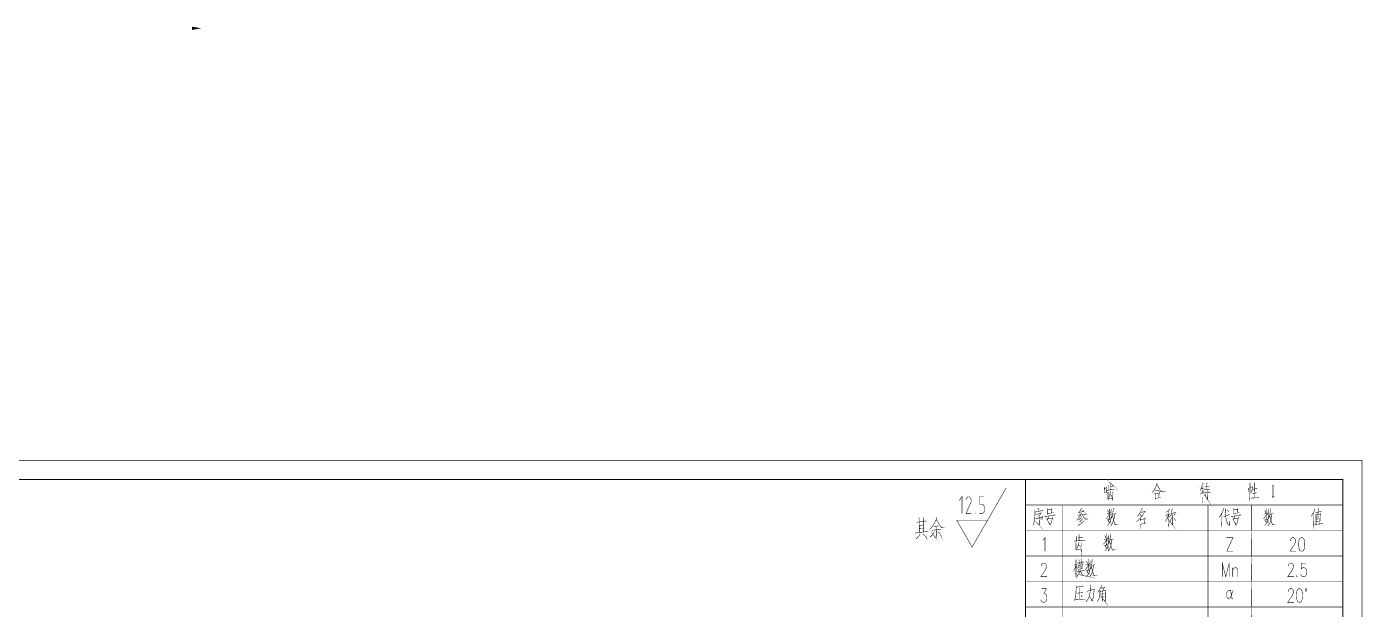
# Model space of a CAD drawing. Header units: millimetres. Extents: x -127 to 1462, y -19 to 409.
# Drawn here: x 71.8 to 418.7, y 257.5 to 408.9 of the extents above; entities that cross this region are included whole.
import ezdxf

# ---------------------------------------------------------------- set-up
doc = ezdxf.new("R2010")
doc.units = ezdxf.units.MM
doc.header["$LTSCALE"] = 0.5
doc.layers.add('P', color=7, linetype='Continuous')
doc.layers.add('标注线', color=3, linetype='Continuous')

msp = doc.modelspace()

# ---------------------------------------------------------------- linework, layer by layer
at = {"layer": 'P'}
for points, const_width in [([(0.935, 0.882), (418.641, 0.882), (418.641, 296.245), (0.935, 296.245), (0.935, 0.882)], 0.132), ([(25.788, 5.838), (413.685, 5.838), (413.685, 291.289), (25.788, 291.289), (25.788, 5.838)], 0.263), ([(331.276, 291.289), (331.276, 92.393)], 0.263), ([(353.183, 290.442), (353.395, 290.248), (353.342, 290.301), (353.289, 288.625)], 0.132), ([(413.685, 291.289), (413.685, 125.536)], 0.263), ([(313.373, 280.688), (317.377, 273.72), (326.214, 289.048)], 0.132), ([(351.702, 289.278), (351.755, 287.814), (352.319, 287.973), (352.213, 287.973), (352.284, 289.243), (352.337, 289.137), (352.249, 289.048), (351.755, 288.943)], 0.132), ([(352.39, 288.484), (352.496, 288.431), (353.624, 288.625), (354.242, 288.678), (354.154, 288.731), (354.03, 288.678)], 0.132), ([(352.601, 288.025), (352.743, 287.92), (352.654, 287.867), (352.654, 286.42), (352.654, 286.103), (352.601, 286.209), (353.448, 286.314), (353.818, 286.367)], 0.132), ([(352.743, 289.789), (352.866, 289.595)], 0.132), ([(352.813, 289.595), (352.813, 288.537)], 0.132), ([(353.289, 288.114), (353.166, 287.373), (353.06, 286.967), (352.937, 286.72), (352.848, 286.544)], 0.132), ([(353.272, 288.237), (353.342, 288.131)], 0.132), ([(353.342, 289.401), (353.942, 289.56)], 0.132), ([(353.924, 287.92), (353.889, 286.297), (353.871, 285.997), (353.818, 286.244), (353.871, 286.314), (353.871, 286.403)], 0.132), ([(353.907, 289.595), (353.818, 289.542)], 0.132), ([(353.889, 288.131), (353.995, 287.92)], 0.132), ([(365.407, 290.354), (365.266, 289.807), (365.09, 289.348), (364.825, 288.872), (364.561, 288.431), (364.278, 288.078), (364.049, 287.814)], 0.132), ([(364.825, 287.814), (364.896, 287.514), (364.931, 286.861), (364.931, 286.103), (364.931, 286.367), (365.989, 286.508), (365.831, 286.508), (365.972, 287.814), (365.989, 287.673), (364.896, 287.479)], 0.132), ([(364.843, 288.325), (365.883, 288.484)], 0.132), ([(365.407, 289.913), (366.377, 288.184), (366.818, 288.184), (366.36, 288.237), (366.183, 288.537)], 0.132), ([(365.831, 288.502), (365.637, 288.431)], 0.132), ([(378.566, 288.431), (378.601, 288.325), (378.583, 288.219), (378.566, 286.367), (378.548, 286.156), (378.495, 286.068), (378.213, 286.508), (378.495, 286.103), (378.548, 286.209)], 0.132), ([(376.555, 287.426), (376.661, 287.461), (377.613, 288.325)], 0.132), ([(376.978, 289.666), (376.961, 289.454), (376.873, 288.943), (376.678, 288.325)], 0.132), ([(376.855, 288.89), (377.649, 289.048)], 0.132), ([(377.278, 290.442), (377.402, 290.213), (377.313, 290.248), (377.313, 285.997), (377.296, 286.314), (377.313, 286.703)], 0.132), ([(377.631, 287.778), (379.183, 287.99), (379.095, 288.025), (378.883, 287.92)], 0.132), ([(377.684, 288.625), (377.79, 288.537), (377.807, 288.625), (379.06, 288.731)], 0.132), ([(377.843, 289.295), (377.913, 289.348), (378.866, 289.454), (378.76, 289.489), (378.601, 289.401)], 0.132), ([(378.284, 290.354), (378.389, 290.195), (378.319, 290.195), (378.319, 288.678)], 0.132), ([(379.007, 288.749), (378.795, 288.731)], 0.132), ([(389.184, 289.084), (389.184, 288.749), (389.167, 288.502), (389.132, 288.325), (389.079, 288.114)], 0.132), ([(389.502, 290.46), (389.555, 290.213), (389.502, 285.997), (389.449, 286.314), (389.502, 286.703)], 0.132), ([(389.555, 289.401), (389.819, 289.154), (389.908, 289.031)], 0.132), ([(390.278, 289.701), (390.278, 289.348), (390.102, 288.572), (389.996, 288.131), (389.89, 287.884)], 0.132), ([(390.172, 288.731), (390.278, 288.731), (391.336, 288.89), (391.266, 288.943), (391.054, 288.872)], 0.132), ([(390.737, 290.407), (390.772, 290.142), (390.701, 286.508)], 0.132), ([(395.27, 289.719), (395.905, 289.719)], 0.132), ([(395.534, 289.719), (395.534, 286.703)], 0.132), ([(314.731, 282.381), (314.731, 286.773), (314.025, 285.803)], 0.132), ([(317.041, 285.274), (315.771, 282.381), (317.147, 282.381)], 0.132), ([(316.442, 286.773), (316.265, 286.738), (316.107, 286.65), (315.948, 286.491), (315.824, 286.279), (315.771, 286.032)], 0.132), ([(317.041, 285.274), (317.112, 285.538), (317.147, 285.785), (317.112, 286.032), (317.059, 286.279), (316.953, 286.491), (316.794, 286.632), (316.636, 286.738), (316.442, 286.773)], 0.132), ([(319.211, 282.381), (319.899, 282.381), (320.075, 282.416), (320.234, 282.522), (320.375, 282.681), (320.481, 282.857), (320.569, 283.122), (320.587, 283.369), (320.587, 283.863), (320.569, 284.092), (320.481, 284.339), (320.375, 284.533), (320.234, 284.692), (320.075, 284.798), (319.899, 284.833), (319.211, 284.833), (319.211, 286.773), (320.428, 286.773)], 0.132), ([(331.276, 284.639), (413.685, 284.639)], 0.132), ([(340.748, 284.639), (340.748, 278.024)], 0.132), ([(353.254, 287.479), (353.554, 287.073), (353.66, 286.914), (353.66, 286.808), (353.607, 286.967)], 0.132), ([(377.525, 287.814), (377.596, 287.743)], 0.132), ([(377.843, 287.584), (378.001, 287.214), (378.019, 287.02)], 0.132), ([(378.636, 284.639), (378.636, 278.024)], 0.132), ([(389.784, 286.42), (391.583, 286.544), (391.495, 286.561), (391.336, 286.544)], 0.132), ([(389.996, 284.639), (389.996, 278.024)], 0.132), ([(390.19, 287.62), (391.301, 287.814)], 0.132), ([(395.27, 286.703), (395.905, 286.703)], 0.132), ([(303.548, 281.411), (303.618, 281.164), (303.671, 277.566)], 0.132), ([(304.782, 281.534), (304.818, 281.411), (304.782, 277.654)], 0.132), ([(308.204, 281.411), (308.169, 281.164), (307.887, 280.494), (307.587, 279.876), (307.234, 279.329), (306.828, 278.818), (306.511, 278.43), (306.317, 278.253)], 0.132), ([(318.17, 282.381), (318.17, 282.628)], 0.132), ([(334.786, 281.252), (334.839, 279.912), (334.839, 279.523), (334.786, 279.329), (334.328, 279.841), (334.768, 279.4)], 0.132), ([(333.657, 283.263), (333.693, 282.822), (333.693, 282.31), (333.693, 282.222), (333.675, 281.728), (333.604, 281.04), (333.551, 280.547), (333.446, 280.158), (333.34, 279.788), (333.234, 279.523), (333.163, 279.329)], 0.132), ([(333.71, 282.822), (335.703, 283.192), (335.598, 283.228), (335.368, 283.122)], 0.132), ([(333.834, 281.04), (335.721, 281.517), (335.703, 281.623), (335.492, 280.846)], 0.132), ([(334.081, 282.205), (335.262, 282.487), (335.262, 282.575), (334.68, 281.693), (334.768, 281.552), (334.522, 281.869)], 0.132), ([(334.433, 283.845), (334.627, 283.545), (334.68, 283.386), (334.733, 283.263)], 0.132), ([(337.626, 279.435), (337.167, 280.282), (337.644, 279.523)], 0.132), ([(336.215, 281.693), (336.55, 281.693), (337.22, 281.764), (338.861, 282.028), (338.684, 282.063), (338.437, 281.975)], 0.132), ([(336.903, 283.792), (337.009, 283.369), (337.009, 282.099), (337.009, 282.416), (338.243, 282.61), (338.032, 282.61), (338.102, 283.528), (338.12, 283.651), (338.155, 283.545), (337.996, 283.528), (337.009, 283.369)], 0.132), ([(337.185, 281.764), (337.009, 280.899), (336.956, 281.04), (338.332, 281.252), (338.243, 281.411), (338.243, 281.252), (338.102, 280.635), (337.996, 280.247), (337.855, 279.912), (337.749, 279.647), (337.679, 279.488)], 0.132), ([(345.758, 282.61), (345.581, 282.169), (345.369, 281.728), (345.087, 281.323), (344.805, 280.97), (344.611, 280.793), (344.488, 280.688)], 0.132), ([(344.682, 281.975), (345.899, 282.099), (346.992, 282.275), (346.816, 282.31), (346.534, 282.205)], 0.132), ([(345.758, 283.845), (345.687, 283.633), (345.369, 283.034), (345.105, 282.628), (344.999, 282.681), (346.357, 282.963), (346.075, 283.386), (346.463, 282.787), (346.516, 282.681)], 0.132), ([(345.899, 281.693), (345.634, 281.305), (345.369, 280.97), (345.123, 280.741), (344.999, 280.688)], 0.132), ([(346.146, 281.111), (345.775, 280.688), (345.475, 280.388), (345.211, 280.141)], 0.132), ([(346.04, 282.099), (346.71, 280.97), (347.169, 281.005), (346.71, 281.04), (346.569, 281.217)], 0.132), ([(353.06, 282.363), (352.831, 281.958), (352.619, 281.57), (352.407, 281.305), (352.178, 281.04)], 0.132), ([(352.39, 282.31), (353.695, 282.61)], 0.132), ([(352.39, 280.705), (353.413, 280.97), (353.448, 281.305), (353.448, 281.146), (353.342, 280.705), (353.148, 280.247), (352.972, 279.876), (352.778, 279.647), (352.619, 279.435), (352.496, 279.329)], 0.132), ([(352.531, 283.333), (352.743, 282.928), (352.778, 282.681)], 0.132), ([(353.025, 281.323), (352.743, 280.3), (352.919, 280.247), (353.095, 280.158), (353.289, 280.053), (353.554, 279.912)], 0.132), ([(353.042, 283.792), (353.078, 283.545), (353.078, 281.552), (353.042, 281.799), (353.078, 282.028)], 0.132), ([(353.078, 282.275), (353.378, 282.063), (353.519, 281.869)], 0.132), ([(353.519, 283.545), (353.519, 283.369), (353.342, 282.522)], 0.132), ([(354.365, 282.205), (354.312, 281.57), (354.224, 281.146), (354.154, 280.793), (354.048, 280.458), (353.871, 280.035), (353.695, 279.682), (353.501, 279.4), (353.36, 279.259)], 0.132), ([(354.03, 283.88), (354.03, 283.651), (354.013, 283.263), (353.924, 282.734), (353.871, 282.205), (353.766, 281.764), (353.624, 281.358), (353.607, 281.252)], 0.132), ([(353.836, 281.728), (353.889, 281.658), (354.136, 280.635), (354.312, 280.158), (354.471, 279.647), (354.524, 279.541), (354.877, 279.576), (354.524, 279.629), (354.401, 279.841)], 0.132), ([(353.889, 282.205), (354.789, 282.416)], 0.132), ([(361.227, 282.716), (362.338, 282.963), (362.25, 283.034), (362.056, 282.681), (361.844, 282.275), (361.633, 281.958), (361.386, 281.623), (361.103, 281.305), (360.821, 280.97), (360.504, 280.688), (360.451, 280.635), (360.257, 280.494), (360.063, 280.3)], 0.132), ([(361.509, 283.88), (361.491, 283.633), (361.192, 283.034), (361.015, 282.681), (360.821, 282.363), (360.574, 281.975), (360.327, 281.728)], 0.132), ([(360.927, 282.31), (361.209, 281.975), (361.227, 281.799), (361.121, 282.063)], 0.132), ([(361.015, 281.04), (361.068, 280.935), (361.103, 280.035), (361.121, 279.912), (361.121, 279.259), (361.103, 279.541), (361.103, 279.647), (362.303, 279.841), (362.162, 279.841), (362.285, 281.199), (362.338, 281.111), (362.25, 281.076), (361.086, 280.846)], 0.132), ([(369.464, 282.028), (369.482, 280.088), (369.482, 279.629), (369.464, 279.382), (369.058, 279.947), (369.464, 279.435)], 0.132), ([(368.371, 282.134), (368.212, 281.658), (368.053, 281.252), (367.894, 280.846), (367.753, 280.635), (367.577, 280.353)], 0.132), ([(367.683, 281.975), (368.812, 282.31)], 0.132), ([(368.706, 283.58), (368.653, 283.439), (368.335, 283.139), (368, 282.893), (367.7, 282.734)], 0.132), ([(368.371, 283.034), (368.388, 280.158), (368.406, 279.382), (368.371, 279.523), (368.388, 279.841)], 0.132), ([(368.388, 281.869), (368.706, 281.57), (368.759, 281.446)], 0.132), ([(369.164, 281.411), (369.147, 281.217), (368.864, 280.564), (368.6, 280.141)], 0.132), ([(369.341, 283.739), (369.323, 283.545), (369.182, 282.787), (369.076, 282.275), (368.917, 281.658)], 0.132), ([(369.147, 282.416), (370.223, 282.681), (370.134, 282.716), (369.923, 281.905)], 0.132), ([(369.376, 282.169), (369.499, 281.975)], 0.132), ([(369.711, 281.305), (370.17, 280.705), (370.223, 280.441)], 0.132), ([(382.693, 283.739), (382.676, 283.528), (382.464, 282.928), (382.199, 282.487), (381.988, 282.099), (381.758, 281.693), (381.529, 281.464)], 0.132), ([(382.252, 282.469), (382.199, 279.435), (382.164, 279.647), (382.199, 280.053)], 0.132), ([(382.605, 281.517), (384.104, 282.134), (383.981, 282.169), (383.875, 282.028)], 0.132), ([(383.099, 283.792), (383.134, 283.633), (383.152, 282.575), (383.223, 282.028), (383.293, 281.323), (383.417, 280.635), (383.575, 280.141), (383.787, 279.682), (384.087, 279.435), (384.281, 279.329), (384.246, 280.388)], 0.132), ([(383.628, 283.333), (383.928, 283.016), (383.963, 282.822)], 0.132), ([(384.581, 281.693), (384.898, 281.693), (385.533, 281.764), (387.103, 282.028), (386.927, 282.063), (386.68, 281.975)], 0.132), ([(385.516, 281.764), (385.339, 280.899), (385.269, 281.04), (386.592, 281.252), (386.503, 281.411), (386.503, 281.252), (386.362, 280.635), (386.274, 280.247), (386.151, 279.912), (386.045, 279.647), (385.974, 279.488), (385.904, 279.435), (385.48, 280.282), (385.957, 279.523)], 0.132), ([(385.233, 283.792), (385.339, 283.369), (385.339, 282.099), (385.339, 282.416), (386.503, 282.61), (386.309, 282.61), (386.362, 283.528), (386.38, 283.651), (386.433, 283.545), (386.274, 283.528), (385.339, 283.369)], 0.132), ([(393.912, 282.363), (393.682, 281.958), (393.471, 281.57), (393.259, 281.305), (393.03, 281.04)], 0.132), ([(393.241, 282.31), (394.547, 282.61)], 0.132), ([(393.241, 280.705), (394.264, 280.97), (394.3, 281.305), (394.3, 281.146), (394.159, 280.705), (394, 280.247), (393.823, 279.876), (393.629, 279.647), (393.471, 279.435), (393.347, 279.329)], 0.132), ([(393.365, 283.333), (393.594, 282.928), (393.629, 282.681)], 0.132), ([(393.876, 281.323), (393.594, 280.3), (393.771, 280.247), (393.947, 280.158), (394.141, 280.053), (394.406, 279.912)], 0.132), ([(393.894, 283.792), (393.929, 283.545), (393.929, 281.552), (393.894, 281.799), (393.929, 282.028)], 0.132), ([(393.929, 282.275), (394.229, 282.063), (394.37, 281.869)], 0.132), ([(394.37, 283.545), (394.37, 283.369), (394.159, 282.522)], 0.132), ([(395.217, 282.205), (395.164, 281.57), (395.076, 281.146), (395.005, 280.793), (394.899, 280.458), (394.723, 280.035), (394.547, 279.682), (394.353, 279.4), (394.212, 279.259)], 0.132), ([(394.882, 283.88), (394.882, 283.651), (394.864, 283.263), (394.776, 282.734), (394.723, 282.205), (394.617, 281.764), (394.476, 281.358), (394.458, 281.252)], 0.132), ([(394.688, 281.728), (394.741, 281.658), (394.97, 280.635), (395.164, 280.158), (395.323, 279.647), (395.376, 279.541), (395.728, 279.576), (395.376, 279.629), (395.252, 279.841)], 0.132), ([(394.741, 282.205), (395.64, 282.416)], 0.132), ([(406.4, 283.739), (406.382, 283.528), (406.206, 283.034), (405.977, 282.575), (405.73, 282.169), (405.571, 281.905), (405.448, 281.693)], 0.132), ([(406.047, 282.628), (406.012, 279.682), (406.012, 279.329), (405.977, 279.647), (406.012, 280.035)], 0.132), ([(406.471, 282.681), (408.129, 282.963)], 0.132), ([(406.647, 282.31), (406.7, 282.099), (406.7, 279.629)], 0.132), ([(406.7, 282.063), (407.864, 282.222), (407.793, 282.363), (407.67, 279.735)], 0.132), ([(406.718, 281.464), (407.476, 281.623)], 0.132), ([(407.476, 281.076), (406.718, 280.935)], 0.132), ([(407.282, 283.58), (407.176, 282.169)], 0.132), ([(407.247, 283.792), (407.335, 283.545)], 0.132), ([(302.56, 277.336), (306.035, 277.795)], 0.132), ([(302.983, 280.141), (305.523, 280.494)], 0.132), ([(303.636, 278.465), (304.5, 278.571)], 0.132), ([(303.671, 279.294), (304.518, 279.453)], 0.132), ([(307.516, 277.618), (307.446, 277.389), (306.952, 276.754), (306.458, 276.26)], 0.132), ([(308.046, 279.1), (308.081, 276.666), (308.046, 276.313), (307.975, 275.978), (307.534, 276.613), (307.975, 276.066)], 0.132), ([(306.917, 278.059), (309.174, 278.289), (309.104, 278.342), (308.786, 278.253)], 0.132), ([(308.681, 279.241), (307.446, 279.012)], 0.132), ([(308.098, 280.811), (309.368, 278.783), (309.898, 278.783), (309.368, 278.888), (309.104, 279.241)], 0.132), ([(308.487, 277.707), (308.963, 277.213), (309.227, 276.895), (309.368, 276.49), (309.157, 276.931)], 0.132), ([(313.373, 280.688), (321.398, 280.688)], 0.132), ([(331.276, 278.024), (413.685, 278.024)], 0.132), ([(340.748, 278.024), (340.748, 271.392)], 0.132), ([(346.428, 280.564), (346.11, 280.158), (345.74, 279.841), (345.246, 279.541), (344.981, 279.4), (344.84, 279.329)], 0.132), ([(378.636, 278.024), (378.636, 271.392)], 0.132), ([(384.21, 279.382), (384.246, 279.788)], 0.132), ([(389.996, 278.024), (389.996, 271.392), (389.996, 278.024)], 0.132), ([(406.294, 279.576), (407.106, 279.647), (408.234, 279.77), (408.129, 279.788), (407.988, 279.77)], 0.132), ([(406.718, 280.353), (407.458, 280.458)], 0.132), ([(407.917, 279.77), (407.811, 279.735)], 0.132), ([(303.83, 277.213), (303.83, 277.019), (303.565, 276.613), (303.301, 276.313), (303.001, 275.978), (302.772, 275.819)], 0.132), ([(304.571, 277.107), (305.206, 276.578), (305.453, 276.26), (305.523, 276.031), (305.312, 276.454)], 0.132), ([(335.721, 275.502), (335.95, 275.643), (336.303, 276.154), (336.303, 272.627)], 0.132), ([(343.87, 275.255), (346.375, 275.431), (346.269, 275.449), (345.952, 275.343)], 0.132), ([(344.293, 274.884), (344.346, 274.69), (344.346, 272.962), (344.276, 273.032), (345.74, 273.209)], 0.132), ([(344.505, 276.507), (344.523, 276.348), (344.523, 275.29)], 0.132), ([(345.105, 275.061), (345.123, 274.796), (344.981, 274.285), (344.823, 273.879), (344.699, 273.614), (344.593, 273.385)], 0.132), ([(344.981, 274.338), (345.422, 273.897), (345.511, 273.632)], 0.132), ([(345.123, 277.019), (345.158, 276.807), (345.14, 275.308)], 0.132), ([(345.158, 276.119), (345.934, 276.225), (345.846, 276.26), (345.669, 276.207)], 0.132), ([(345.881, 274.92), (345.74, 272.874), (345.74, 273.121)], 0.132), ([(352.337, 275.713), (352.125, 275.308), (351.913, 274.955), (351.684, 274.673), (351.473, 274.426)], 0.132), ([(351.667, 274.091), (352.725, 274.338), (352.743, 274.673), (352.743, 274.532), (352.619, 274.091), (352.443, 273.614), (352.284, 273.262), (352.09, 273.032), (351.913, 272.821), (351.79, 272.697)], 0.132), ([(351.667, 275.696), (352.972, 275.96)], 0.132), ([(351.808, 276.701), (352.019, 276.313), (352.09, 276.049)], 0.132), ([(352.302, 274.69), (352.019, 273.685), (352.196, 273.614), (352.407, 273.526), (352.601, 273.42), (352.831, 273.279)], 0.132), ([(352.319, 277.178), (352.354, 276.913), (352.354, 274.92), (352.319, 275.184), (352.354, 275.396)], 0.132), ([(352.354, 275.643), (352.654, 275.431), (352.813, 275.255)], 0.132), ([(352.813, 276.913), (352.813, 276.737), (352.619, 275.908)], 0.132), ([(353.66, 275.59), (353.589, 274.955), (353.519, 274.532), (353.448, 274.144), (353.342, 273.826), (353.148, 273.385), (352.972, 273.068), (352.778, 272.768), (352.637, 272.627)], 0.132), ([(353.307, 277.266), (353.307, 277.019), (353.289, 276.613), (353.236, 276.119), (353.148, 275.59), (353.06, 275.149), (352.937, 274.743), (352.919, 274.638)], 0.132), ([(353.131, 275.096), (353.166, 275.026), (353.413, 274.02), (353.589, 273.526), (353.766, 273.032), (353.801, 272.909), (354.189, 272.962), (353.801, 272.979), (353.695, 273.209)], 0.132), ([(353.166, 275.59), (354.083, 275.802)], 0.132), ([(383.522, 276.154), (385.11, 276.154), (383.522, 272.627), (385.11, 272.627)], 0.132), ([(400.032, 275.325), (400.032, 275.502), (400.138, 275.819), (400.262, 275.978), (400.473, 276.154), (400.932, 276.154), (401.144, 275.978), (401.285, 275.819), (401.391, 275.502), (401.391, 275.167), (401.285, 274.814), (401.038, 274.32), (399.927, 272.627), (401.496, 272.627)], 0.132), ([(402.837, 276.154), (402.502, 275.978), (402.29, 275.502), (402.167, 274.655), (402.167, 274.144), (402.29, 273.297), (402.502, 272.785), (402.837, 272.627), (403.084, 272.627), (403.419, 272.785), (403.648, 273.297), (403.754, 274.144), (403.754, 274.655), (403.648, 275.502), (403.419, 275.978), (403.084, 276.154), (402.837, 276.154)], 0.132), ([(331.276, 271.392), (413.685, 271.392)], 0.132), ([(340.748, 271.392), (340.748, 264.76)], 0.132), ([(344.293, 270.51), (344.346, 270.334), (344.346, 266.188), (344.293, 266.471), (344.346, 266.947)], 0.132), ([(345.828, 270.545), (345.793, 270.245), (345.722, 269.699), (345.634, 269.24)], 0.132), ([(347.557, 270.545), (347.592, 270.298), (347.592, 268.288), (347.557, 268.534), (347.592, 268.764)], 0.132), ([(348.544, 270.616), (348.544, 270.404), (348.527, 269.998), (348.474, 269.487), (348.386, 268.94), (348.298, 268.517), (348.174, 268.111), (348.156, 268.005)], 0.132), ([(378.636, 271.392), (378.636, 264.76)], 0.132), ([(389.996, 271.392), (413.685, 271.392)], 0.132), ([(389.996, 271.392), (389.996, 264.76), (389.996, 271.392)], 0.132), ([(335.315, 268.676), (335.315, 268.852), (335.456, 269.187), (335.562, 269.363), (335.792, 269.522), (336.233, 269.522), (336.462, 269.363), (336.568, 269.187), (336.673, 268.852), (336.673, 268.517), (336.568, 268.182), (336.338, 267.688), (335.209, 265.994), (336.797, 265.994)], 0.132), ([(345.528, 267.406), (346.057, 266.33), (346.516, 266.241), (346.057, 266.347), (345.934, 266.541)], 0.132), ([(344.311, 268.975), (344.152, 268.358), (343.976, 267.917), (343.853, 267.67), (343.729, 267.406)], 0.132), ([(344.682, 269.187), (343.817, 268.975)], 0.132), ([(344.346, 268.799), (344.664, 268.323), (344.717, 268.129)], 0.132), ([(345.44, 267.864), (345.44, 267.67), (345.334, 267.247), (345.193, 266.859), (345.017, 266.541), (344.805, 266.294), (344.611, 266.1)], 0.132), ([(344.699, 267.3), (346.393, 267.6), (346.304, 267.617), (346.075, 267.564)], 0.132), ([(344.717, 269.522), (346.269, 269.822), (346.163, 269.857), (345.969, 269.787)], 0.132), ([(344.928, 269.081), (344.981, 268.87), (345.017, 267.811), (344.999, 267.917), (345.969, 268.111)], 0.132), ([(345.899, 268.129), (345.987, 269.275), (346.057, 269.134), (344.981, 268.923)], 0.132), ([(344.999, 268.429), (345.74, 268.587), (345.652, 268.623), (345.511, 268.534)], 0.132), ([(345.105, 270.457), (345.158, 270.245), (345.228, 269.187)], 0.132), ([(347.574, 269.081), (347.363, 268.676), (347.133, 268.323), (346.922, 268.023), (346.71, 267.776)], 0.132), ([(346.904, 269.046), (348.209, 269.346)], 0.132), ([(346.904, 267.458), (347.945, 267.705), (347.98, 268.023), (347.98, 267.882), (347.857, 267.458), (347.68, 266.965), (347.521, 266.612), (347.327, 266.4), (347.133, 266.188), (347.028, 266.083)], 0.132), ([(347.045, 270.087), (347.257, 269.681), (347.327, 269.416)], 0.132), ([(347.539, 268.076), (347.257, 267.053), (347.433, 266.965), (347.645, 266.912), (347.839, 266.806), (348.068, 266.647)], 0.132), ([(347.592, 269.028), (347.892, 268.799), (348.051, 268.623)], 0.132), ([(348.051, 270.298), (348.051, 270.104), (347.857, 269.275)], 0.132), ([(348.897, 268.94), (348.827, 268.323), (348.738, 267.882), (348.686, 267.529), (348.58, 267.212), (348.386, 266.753), (348.209, 266.435), (348.015, 266.153), (347.874, 265.994)], 0.132), ([(348.368, 268.464), (348.403, 268.411), (348.65, 267.37), (348.827, 266.912), (349.003, 266.4), (349.038, 266.294), (349.426, 266.33), (349.038, 266.347), (348.933, 266.594)], 0.132), ([(348.403, 268.94), (349.321, 269.169)], 0.132), ([(382.341, 265.994), (382.341, 269.522), (383.24, 265.994), (384.14, 269.522), (384.14, 265.994)], 0.132), ([(385.039, 265.994), (385.039, 268.34)], 0.132), ([(385.039, 267.688), (385.374, 268.182), (385.621, 268.34), (385.957, 268.34), (386.168, 268.182), (386.292, 267.688), (386.292, 265.994)], 0.132), ([(399.45, 268.676), (399.45, 268.852), (399.591, 269.187), (399.697, 269.363), (399.927, 269.522), (400.368, 269.522), (400.597, 269.363), (400.703, 269.187), (400.808, 268.852), (400.808, 268.517), (400.703, 268.182), (400.473, 267.688), (399.344, 265.994), (400.932, 265.994)], 0.132), ([(404.089, 269.522), (402.978, 269.522), (402.837, 268.023), (402.978, 268.182), (403.313, 268.34), (403.648, 268.34), (403.983, 268.182), (404.195, 267.864), (404.301, 267.353), (404.301, 267.018), (404.195, 266.506), (403.983, 266.171), (403.648, 265.994), (403.313, 265.994), (402.978, 266.171), (402.837, 266.33), (402.731, 266.682)], 0.132), ([(331.276, 264.76), (413.685, 264.76)], 0.132), ([(340.748, 264.76), (340.748, 258.145)], 0.132), ([(344.346, 263.684), (344.417, 263.366), (344.382, 262.643), (344.364, 261.92), (344.311, 261.303), (344.241, 260.738), (344.135, 260.332), (343.994, 259.98), (343.87, 259.68)], 0.132), ([(344.452, 263.26), (346.093, 263.56), (345.987, 263.578), (345.775, 263.472)], 0.132), ([(348.156, 263.843), (348.086, 263.119), (348.051, 262.396), (348.015, 261.92), (347.909, 261.408), (347.804, 260.95), (347.663, 260.526), (347.451, 260.191), (347.222, 259.803), (347.063, 259.627), (346.922, 259.433)], 0.132), ([(348.051, 263.948), (348.174, 263.825)], 0.132), ([(351.067, 263.913), (351.032, 263.578), (350.749, 263.066)], 0.132), ([(378.636, 264.76), (378.636, 258.145)], 0.132), ([(389.996, 264.76), (413.685, 264.76)], 0.132), ([(389.996, 264.76), (389.996, 258.145), (389.996, 264.76)], 0.132), ([(401.726, 266.33), (401.62, 266.171), (401.726, 265.994), (401.832, 266.171)], 0.132), ([(335.456, 262.908), (336.673, 262.908), (336.003, 261.549), (336.338, 261.549), (336.568, 261.391), (336.673, 261.214), (336.797, 260.72), (336.797, 260.385), (336.673, 259.874), (336.462, 259.539), (336.127, 259.362), (335.792, 259.362), (335.456, 259.539), (335.315, 259.715), (335.209, 260.05)], 0.132), ([(344.293, 260.033), (345.317, 260.085), (346.375, 260.174), (346.269, 260.191), (346.093, 260.174)], 0.132), ([(344.629, 261.708), (345.987, 261.867), (345.934, 261.92), (345.758, 261.867)], 0.132), ([(345.228, 263.066), (345.317, 262.925)], 0.132), ([(345.264, 262.978), (345.264, 260.085)], 0.132), ([(345.634, 261.25), (345.828, 261.003), (345.881, 260.826), (345.934, 260.65)], 0.132), ([(347.116, 262.202), (349.162, 262.767)], 0.132), ([(349.109, 262.784), (349.038, 262.255), (348.968, 261.62), (348.897, 261.091), (348.827, 260.526), (348.721, 260.068), (348.633, 259.768), (348.58, 259.662), (348.156, 260.421), (348.615, 259.768)], 0.132), ([(350.591, 262.502), (350.608, 262.167), (350.555, 261.355), (350.449, 260.738), (350.326, 260.332), (350.167, 259.98), (349.991, 259.68), (349.85, 259.539)], 0.132), ([(350.626, 262.202), (352.09, 262.396), (352.002, 262.52), (351.966, 259.944), (351.966, 259.662), (351.931, 259.468), (351.578, 259.98), (351.913, 259.539)], 0.132), ([(350.714, 263.031), (350.449, 262.573), (350.185, 262.255), (349.991, 261.99)], 0.132), ([(350.714, 260.685), (351.719, 260.826)], 0.132), ([(351.684, 261.585), (350.802, 261.444)], 0.132), ([(350.82, 263.013), (351.772, 263.155), (351.702, 263.225), (351.243, 262.273), (351.226, 259.68), (351.155, 259.927), (351.226, 260.456)], 0.132), ([(385.128, 260.403), (384.775, 260.403), (384.528, 262.484), (384.034, 262.484), (383.434, 261.708), (383.434, 260.914), (383.893, 260.244), (384.493, 260.668), (385.163, 262.484)], 0.132), ([(399.45, 262.061), (399.45, 262.237), (399.591, 262.573), (399.697, 262.731), (399.927, 262.908), (400.368, 262.908), (400.597, 262.731), (400.703, 262.573), (400.808, 262.237), (400.808, 261.885), (400.703, 261.549), (400.473, 261.038), (399.344, 259.362), (400.932, 259.362)], 0.132), ([(402.29, 262.908), (401.955, 262.731), (401.726, 262.237), (401.62, 261.391), (401.62, 260.879), (401.726, 260.05), (401.955, 259.539), (402.29, 259.362), (402.502, 259.362), (402.837, 259.539), (403.084, 260.05), (403.19, 260.879), (403.19, 261.391), (403.084, 262.237), (402.837, 262.731), (402.502, 262.908), (402.29, 262.908)], 0.132), ([(404.301, 262.573), (404.301, 262.696), (404.248, 262.802), (404.178, 262.89), (404.089, 262.908), (404.001, 262.89), (403.931, 262.802), (403.878, 262.696), (403.86, 262.573), (403.878, 262.449), (403.931, 262.326), (404.001, 262.255), (404.089, 262.237), (404.178, 262.255), (404.248, 262.326), (404.301, 262.449), (404.301, 262.573)], 0.132), ([(331.276, 258.145), (413.685, 258.145)], 0.132), ([(340.748, 258.145), (340.748, 251.495)], 0.132), ([(378.636, 258.145), (378.636, 251.495)], 0.132), ([(389.996, 258.145), (413.685, 258.145)], 0.132), ([(389.996, 258.145), (389.996, 251.495), (389.996, 258.145)], 0.132)]:
    msp.add_lwpolyline(points, dxfattribs=dict(at, const_width=const_width))
at = {"layer": '标注线'}
msp.add_solid([(114.746, 408.906), (114.746, 408.073), (117.246, 408.489)], dxfattribs=at)

doc.saveas('drawing.dxf')
